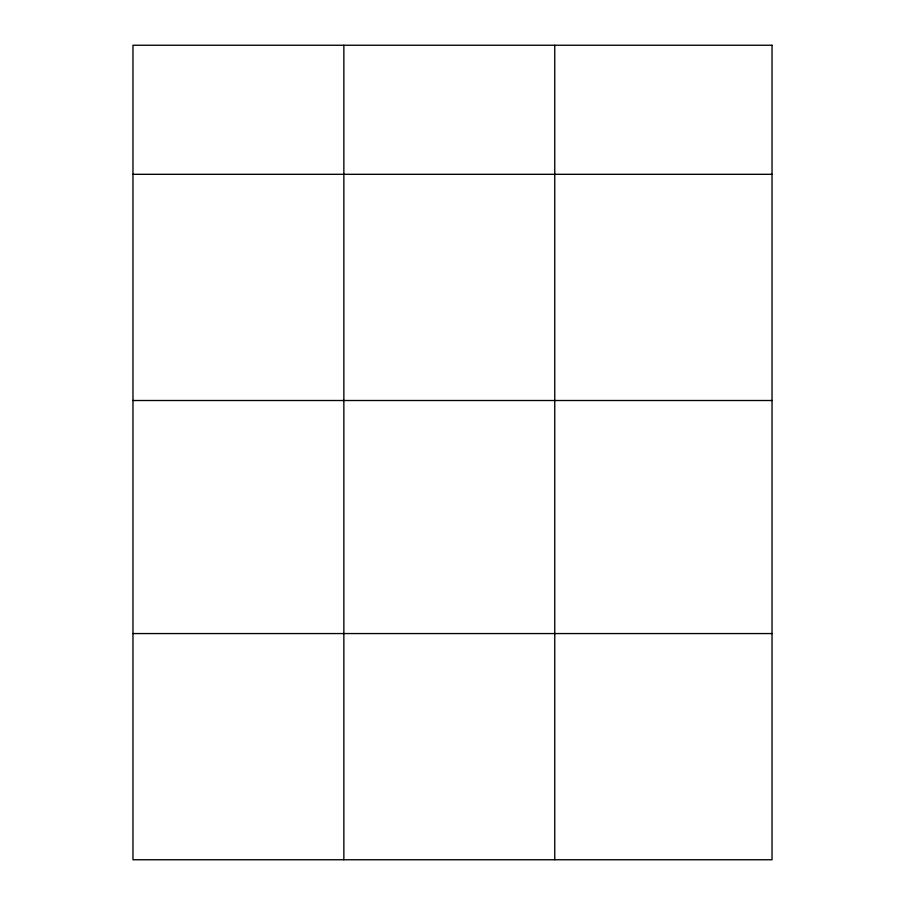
<?xml version="1.0" encoding="UTF-8"?>
<svg xmlns="http://www.w3.org/2000/svg" width="905" height="905" viewBox="0 0 905 905"><rect width="100%" height="100%" fill="white"/><g stroke="black" fill="none" stroke-linecap="round" stroke-linejoin="round"><path stroke-width="1.36" d="M132.967 174.314L772.033 174.314M132.967 400.508L772.033 400.508M132.967 633.557L772.033 633.557M554.754 45.25L554.754 859.75M343.855 45.25L343.855 859.75M772.033 45.25L132.967 45.25L132.967 859.75L772.033 859.75L772.033 45.25"/></g></svg>
